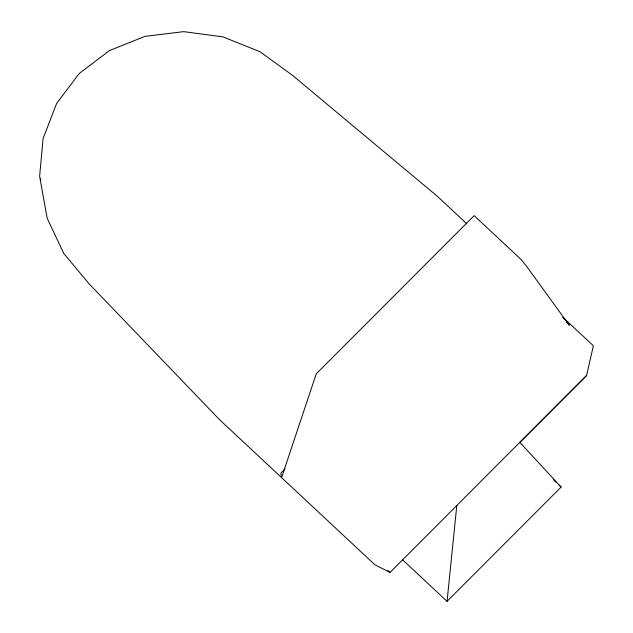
<?xml version="1.0" encoding="UTF-8"?>
<svg xmlns="http://www.w3.org/2000/svg" width="633" height="633" viewBox="0 0 633 633"><rect width="100%" height="100%" fill="white"/><g stroke="black" fill="none" stroke-linecap="round" stroke-linejoin="round"><path stroke-width="0.95" d="M586.585 375.464L390.023 572.422L374.831 564.715L219.437 419.568L88.968 283.695L63.735 253.398L47.166 218.211L40.385 180.524L40.567 178.593M402.453 559.691L447.064 601.35L456.797 505.514M285.032 468.99L280.846 473.191L281.598 477.63L316.255 373.834L474.141 215.639L520.761 259.182L526.047 265.567L569.296 325.275L566.369 321.714M447.064 601.35L561.131 487.054L519.812 442.372L586.577 375.511L593.366 345.753L563.006 317.402M466.853 223.853L437.213 196.175L292.074 75.003L259.894 51.661L222.958 36.88L183.784 31.65L145.044 36.334L109.382 50.616L79.22 73.515L56.622 103.48L43.115 138.461L39.634 176.085L40.385 180.524M553.218 479.664L556.098 482.346M558.979 485.036L561.131 487.054M387.855 570.396L390.023 572.422M562.864 317.442L564.62 319.578"/></g></svg>
